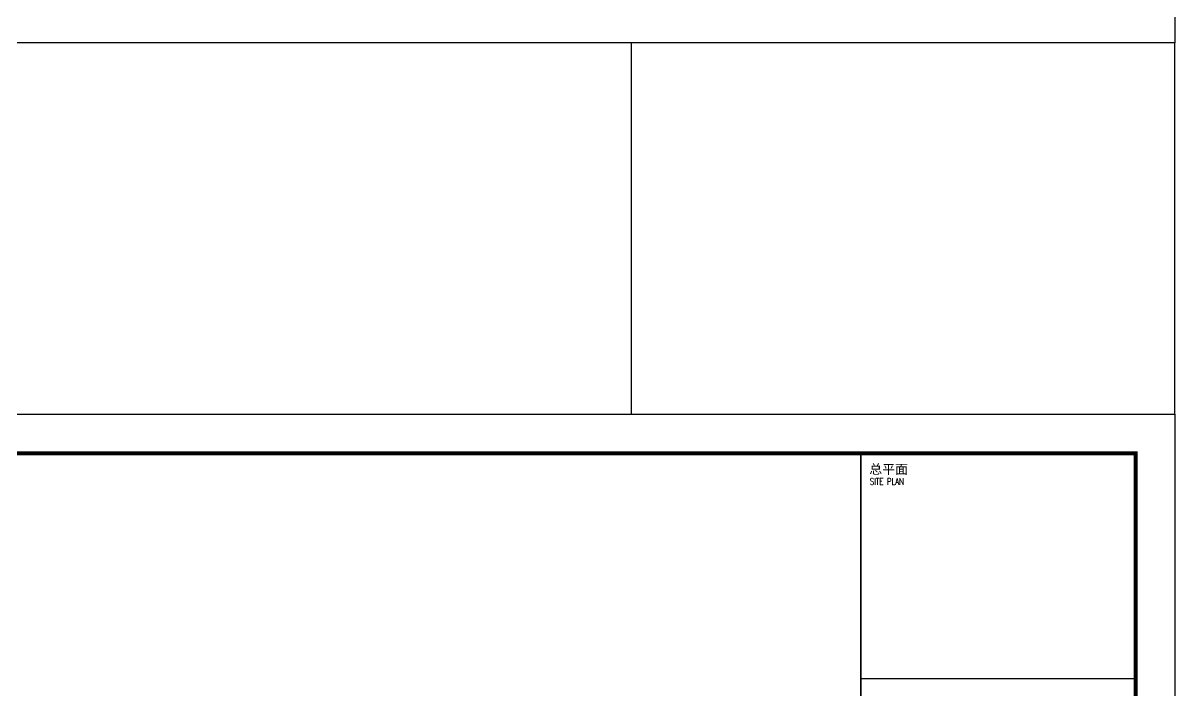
# Model space of a CAD drawing. Extents: x 1885024 to 2490229, y 18495599 to 18794495.
# Drawn here: x 2460882 to 2490229, y 18696854 to 18713838 of the extents above; entities that cross this region are included whole.
import ezdxf

# ---------------------------------------------------------------- set-up
doc = ezdxf.new("R2010")
doc.units = 0
doc.header["$LTSCALE"] = 1000
doc.header["$MEASUREMENT"] = 0
doc.layers.add('TK', color=4, linetype='Continuous')
doc.styles.add('ROMANS', font='romans', dxfattribs={"width": 0.65, "height": 231.275})
doc.styles.add('图签宋体', font='', dxfattribs={"height": 300})
doc.styles.get('图签宋体').set_extended_font_data('NSimSun')

# ---------------------------------------------------------------- blocks, each defined once
blk = doc.blocks.new('GeYuanFrame_13160088', base_point=(18.76, 4.34))
at = {"layer": 'TK'}
blk.add_lwpolyline([(18.76, 424.34), (612.76, 424.34), (612.76, 4.34), (18.76, 4.34), (18.76, 424.34)], dxfattribs=at)
blk = doc.blocks.new('GeYuanFrame_03172686', base_point=(18.76, 4.34))
at = {"layer": 'TK'}
blk.add_line((43.76, 414.34), (602.76, 414.34), dxfattribs=at)
blk.add_lwpolyline([(18.76, 424.34), (612.76, 424.34), (612.76, 4.34), (18.76, 4.34), (18.76, 424.34)], dxfattribs=at)
at = {"layer": 'TK', "const_width": 1}
blk.add_lwpolyline([(602.76, 414.34), (43.76, 414.34), (43.76, 14.34), (602.76, 14.34)], close=True, dxfattribs=at)
at = {"layer": 'TK'}
for points, const_width in [([(532.76, 414.34), (532.76, 14.34)], 0.4), ([(532.76, 356.95), (602.76, 356.95)], 0.35)]:
    blk.add_lwpolyline(points, dxfattribs=dict(at, const_width=const_width))
at = {"layer": 'TK', "style": '图签宋体'}
blk.add_text('总平面', height=2.4, dxfattribs=at).set_placement((534.9, 409.1))
at = {"layer": 'TK', "style": 'ROMANS', "width": 0.76}
blk.add_text('SITE PLAN', height=1.697, dxfattribs=at).set_placement((535.02, 406.31))

msp = doc.modelspace()

# ---------------------------------------------------------------- linework, layer by layer
msp.add_lwpolyline([(2490229.3, 18713338.2), (2476374.1, 18713338.2), (2476374.1, 18703881.2), (2490229.3, 18703881.2)], close=True)

# ---------------------------------------------------------------- block references
at = {"xscale": 100, "yscale": 100, "zscale": 100}
for name, p in [('GeYuanFrame_13160088', (2430829.3, 18713338.2)), ('GeYuanFrame_03172686', (2430829.3, 18661881.2))]:
    msp.add_blockref(name, p, dxfattribs=at)

doc.saveas('drawing.dxf')
